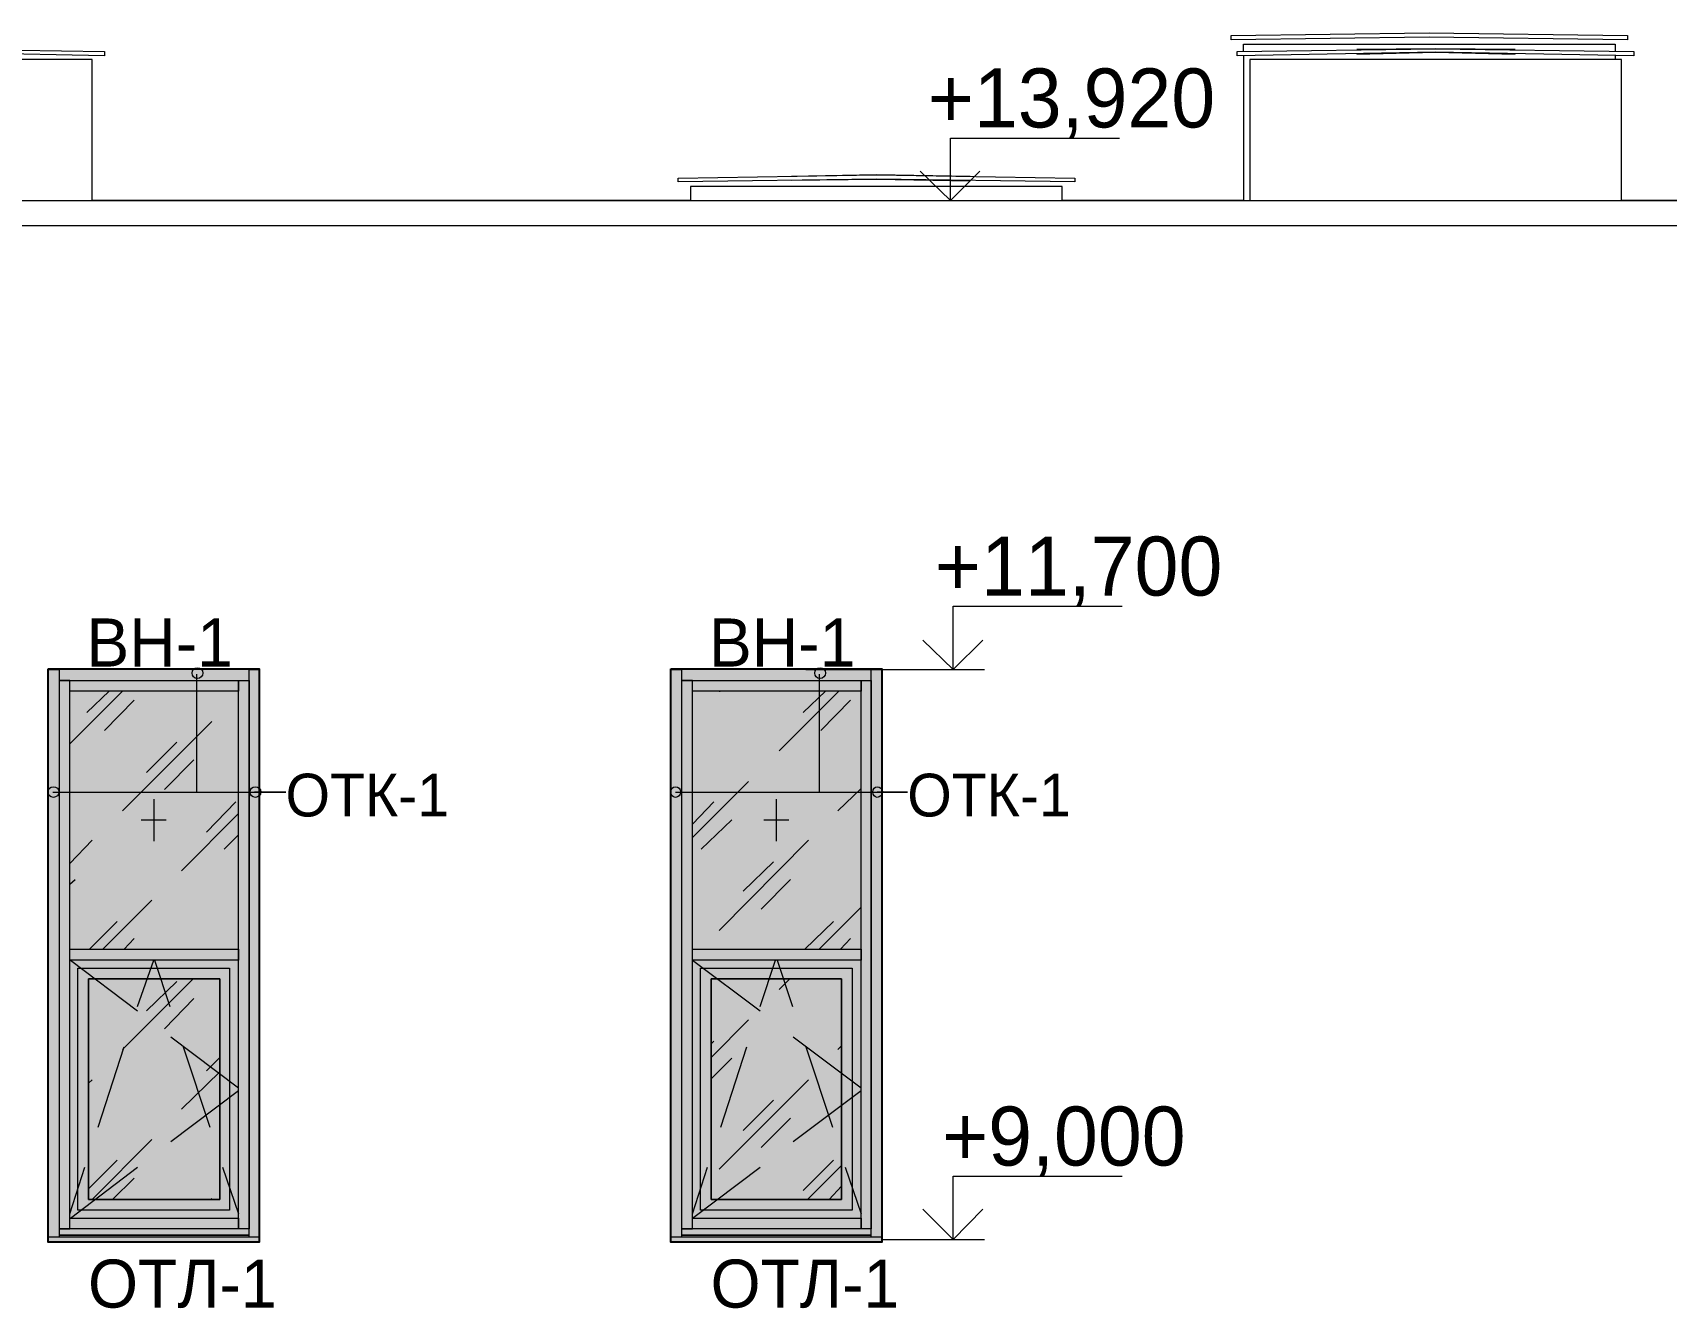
# Model space of a CAD drawing. Header units: millimetres. Extents: x 2294 to 908349, y -83289 to 219220.
# Drawn here: x 389132 to 397127, y 24401 to 30643 of the extents above; entities that cross this region are included whole.
import ezdxf

# ---------------------------------------------------------------- set-up
doc = ezdxf.new("R2010")
doc.units = ezdxf.units.MM
doc.layers.add('PDF _Геометрия', color=7, linetype='Continuous')
doc.layers.add('PDF _Текст', color=7, linetype='Continuous')

msp = doc.modelspace()

# ---------------------------------------------------------------- hatches: boundary and pattern name
at = {"transparency": 33554551}
h = msp.add_hatch(color=3, dxfattribs=at)
h.dxf.hatch_style = 1
h.paths.add_polyline_path([(389208.4018442689, 27530.07419718558), (390240.0933374579, 27530.07419718558), (390240.0933374579, 24723.52360963949), (389208.4018442689, 24723.52360963949)])
h = msp.add_hatch(color=3, dxfattribs=at)
h.dxf.hatch_style = 1
h.paths.add_polyline_path([(392255.3890084906, 27530.07419718558), (393287.0805016796, 27530.07419718558), (393287.0805016796, 24723.52360963949), (392255.3890084906, 24723.52360963949)])

# ---------------------------------------------------------------- linework, layer by layer
for points in [[(389208.4018442689, 27530.07419718558), (390240.0933374579, 27530.07419718558), (390240.0933374579, 24723.52360963949), (389208.4018442689, 24723.52360963949)], [(392255.3890084906, 27530.07419718558), (393287.0805016796, 27530.07419718558), (393287.0805016796, 24723.52360963949), (392255.3890084906, 24723.52360963949)]]:
    msp.add_lwpolyline(points, close=True)
at = {"layer": 'PDF _Геометрия', "lineweight": 9}
for points in [[(396937.3448951973, 30607.66238043958), (395966.855439693, 30620.77710282838), (394996.3659841905, 30607.66238043958), (394996.3659841905, 30629.5202510556), (395966.855439693, 30642.63497339597), (396937.3448951973, 30629.5202510556)], [(389483.8110139968, 30528.97404620459), (388849.9327660019, 30542.08876859245), (388211.6829439888, 30528.97404620459), (388211.6829439888, 30550.83191681968), (388849.9327660019, 30559.57506504783), (389483.8110139968, 30550.83191681968)], [(389208.4018442689, 27525.70262311806), (389208.4018442689, 27447.01428888307), (389208.4018442689, 26131.17047754896), (389208.4018442689, 24815.32666626235), (389208.4018442689, 24736.63833202736)], [(390240.0933374579, 24736.63833202736), (390240.0933374579, 24815.32666626235), (390240.0933374579, 26131.17047754896), (390240.0933374579, 27447.01428888307), (390240.0933374579, 27525.70262311806)], [(392255.3890084906, 27525.70262311806), (392255.3890084906, 27447.01428888307), (392255.3890084906, 26131.17047754896), (392255.3890084906, 24815.32666626235), (392255.3890084906, 24736.63833202736)], [(393287.0805017746, 24736.63833202736), (393287.0805017746, 24815.32666626235), (393287.0805017746, 26131.17047754896), (393287.0805017746, 27447.01428888307), (393287.0805017746, 27525.70262311806)], [(390139.5471326543, 27420.78484410641), (389313.3196231856, 27420.78484410641), (389313.3196231856, 27473.24373361224), (390139.5471326543, 27473.24373361224)], [(393186.5342968761, 27420.78484410641), (392360.3067874091, 27420.78484410641), (392360.3067874091, 27473.24373361224), (393186.5342968761, 27473.24373361224)], [(390139.5471326543, 26104.9410328198), (389313.3196231856, 26104.9410328198), (389313.3196231856, 26157.39992232563), (390139.5471326543, 26157.39992232563)], [(393186.5342968761, 26104.9410328198), (392360.3067874091, 26104.9410328198), (392360.3067874091, 26157.39992232563), (393186.5342968761, 26157.39992232563)], [(389352.6637903026, 26065.59686570277), (390095.8313913292, 26065.59686570277), (390095.8313913292, 24880.90027810948), (389352.6637903026, 24880.90027810948)], [(390095.8313913292, 26065.59686570277), (390095.8313913292, 24880.90027810948), (389352.6637903026, 24880.90027810948), (389352.6637903026, 26065.59686570277)], [(392399.6509545262, 26065.59686570277), (393142.8185557409, 26065.59686570277), (393142.8185557409, 24880.90027810948), (392399.6509545262, 24880.90027810948)], [(393142.8185557409, 26065.59686570277), (393142.8185557409, 24880.90027810948), (392399.6509545262, 24880.90027810948), (392399.6509545262, 26065.59686570277)], [(390047.744075984, 26013.13797619694), (389405.1226798559, 26013.13797619694), (389405.1226798559, 24933.3591676153), (390047.744075984, 24933.3591676153)], [(389405.1226798559, 24933.3591676153), (389405.1226798559, 26013.13797619694), (390047.744075984, 26013.13797619694), (390047.744075984, 24933.3591676153)], [(393090.3596662825, 26013.13797619694), (392452.1098440795, 26013.13797619694), (392452.1098440795, 24933.3591676153), (393090.3596662825, 24933.3591676153)], [(392452.1098440795, 24933.3591676153), (392452.1098440795, 26013.13797619694), (393090.3596662825, 26013.13797619694), (393090.3596662825, 24933.3591676153)], [(390240.0933374579, 24723.52360963949), (389208.4018442689, 24723.52360963949), (389208.4018442689, 24749.75305441523), (390240.0933374579, 24749.75305441523)], [(393287.0805017746, 24723.52360963949), (392255.3890084906, 24723.52360963949), (392255.3890084906, 24749.75305441523), (393287.0805017746, 24749.75305441523)]]:
    msp.add_lwpolyline(points, close=True, dxfattribs=at)
for points in [[(395612.757935636, 30537.71719443181), (395997.4564585837, 30546.46034265903), (395026.9670030794, 30528.97404620459), (395026.9670030794, 30550.83191681968), (395997.4564585837, 30563.94663916097), (395612.757935636, 30559.57506504783)], [(395057.5680219701, 30550.83191681968), (395057.5680219701, 30585.80450977699), (396766.853504291, 30585.80450977699), (396876.1428575108, 30585.80450977699), (396876.1428575108, 30550.83191681968)], [(396386.5265555514, 30559.57506504783), (395997.4564585837, 30563.94663916097), (396967.9459140862, 30550.83191681968), (396967.9459140862, 30528.97404620459), (395997.4564585837, 30546.46034265903), (396386.5265555514, 30537.71719443181)], [(395057.5680219701, 30528.97404620459), (395057.5680219701, 29820.77903813624), (394170.1384747217, 29820.77903813624), (394170.1384747217, 29890.72422409651), (394060.849121785, 29890.72422409651), (392351.563639276, 29890.72422409651), (392351.563639276, 29820.77903813624), (389422.6089762154, 29820.77903813624), (389422.6089762154, 30511.48774970265), (389313.3196231856, 30511.48774970265), (388272.8849816753, 30511.48774970265), (388272.8849816753, 29820.77903813624)], [(398257.5602806436, 29934.43996532762), (398257.5602806436, 29820.77903813624), (396906.7438764016, 29820.77903813624), (396906.7438764016, 30511.48774970265), (396797.4545232749, 30511.48774970265), (395088.1690407658, 30511.48774970265), (395088.1690407658, 29820.77903813624)], [(396876.1428575108, 30533.34562031773), (396876.1428575108, 30511.48774970265)], [(393287.0805017746, 29820.77903813624), (393418.2277255638, 29820.77903813624), (393623.691709284, 29820.77903813624), (393623.691709284, 30126.78922680148), (394449.9192187528, 30126.78922680148)], [(392845.5515151604, 29921.32524298632), (393260.8510570938, 29925.6968171004), (392290.3616015895, 29912.5820947116), (392290.3616015895, 29930.06839121354), (393260.8510570938, 29947.55468771548), (392845.5515151604, 29938.81153948826)], [(393719.8663400675, 29938.81153948826), (393260.8510570938, 29947.55468771548), (394231.3405125963, 29930.06839121354), (394231.3405125963, 29912.5820947116), (393260.8510570938, 29925.6968171004), (393719.8663400675, 29916.95366882568)], [(320356.1093930847, 29230.61653141992), (320356.1093930847, 29715.86125917116), (320334.2515223271, 29715.86125917116), (320334.2515223271, 29230.61653141992), (320334.2515223271, 29698.37496266922), (320273.0494847356, 29698.37496266922), (320273.0494847356, 29820.77903813624), (399730.7807603537, 29820.77903813624), (399761.3817792444, 29816.40746397467), (400382.145304898, 29777.06329690421)], [(347695.9339637815, 29698.37496266922), (399730.7807603537, 29698.37496266922), (399730.7807603537, 29820.77903813624)], [(393466.315040814, 29820.77903813624), (393776.6968035458, 29820.77903813624)], [(392915.4967012631, 27525.70262311806), (393322.0530947784, 27525.70262311806), (393636.8064317203, 27525.70262311806), (393636.8064317203, 27836.08438589831), (394463.0339410941, 27836.08438589831)], [(390192.0060221127, 24749.75305441523), (390192.0060221127, 24815.32666626235), (390192.0060221127, 26131.17047754896), (390192.0060221127, 24789.09722153319), (390139.5471326543, 24789.09722153319), (389313.3196231856, 24789.09722153319), (389313.3196231856, 24841.55611099151), (390139.5471326543, 24841.55611099151), (390139.5471326543, 24789.09722153319), (390139.5471326543, 26131.17047754896), (390139.5471326543, 27473.24373361224), (390192.0060221127, 27473.24373361224), (390192.0060221127, 26131.17047754896), (390192.0060221127, 27447.01428888307), (390192.0060221127, 27525.70262311806), (390240.0933374579, 27525.70262311806), (389208.4018442689, 27525.70262311806), (389260.8607337272, 27525.70262311806), (389260.8607337272, 27473.24373361224), (389287.090178503, 27473.24373361224), (390165.7765773369, 27473.24373361224), (390192.0060221127, 27473.24373361224), (390192.0060221127, 27525.70262311806), (390165.7765773369, 27525.70262311806), (389287.090178503, 27525.70262311806), (389260.8607337272, 27525.70262311806), (389260.8607337272, 27447.01428888307), (389260.8607337272, 26131.17047754896), (389260.8607337272, 24789.09722153319), (389313.3196231856, 24789.09722153319), (389313.3196231856, 26131.17047754896), (389313.3196231856, 27473.24373361224), (389260.8607337272, 27473.24373361224), (389260.8607337272, 26131.17047754896), (389260.8607337272, 24815.32666626235), (389260.8607337272, 24749.75305441523)], [(389934.0831487442, 27503.84475245548), (389934.0831487442, 26926.79696808045), (390371.2405611521, 26926.79696808045), (390218.2354668903, 26926.79696808045)], [(393234.6216123162, 24749.75305441523), (393234.6216123162, 24815.32666626235), (393234.6216123162, 26131.17047754896), (393234.6216123162, 24789.09722153319), (393186.5342968761, 24789.09722153319), (392360.3067874091, 24789.09722153319), (392360.3067874091, 24841.55611099151), (393186.5342968761, 24841.55611099151), (393186.5342968761, 24789.09722153319), (393186.5342968761, 26131.17047754896), (393186.5342968761, 27473.24373361224), (393234.6216123162, 27473.24373361224), (393234.6216123162, 26131.17047754896), (393234.6216123162, 27447.01428888307), (393234.6216123162, 27525.70262311806), (393287.0805017746, 27525.70262311806), (392255.3890084906, 27525.70262311806), (392307.8478979489, 27525.70262311806), (392307.8478979489, 27473.24373361224), (392334.0773427265, 27473.24373361224), (393212.7637416536, 27473.24373361224), (393234.6216123162, 27473.24373361224), (393234.6216123162, 27525.70262311806), (393212.7637416536, 27525.70262311806), (392334.0773427265, 27525.70262311806), (392307.8478979489, 27525.70262311806), (392307.8478979489, 27447.01428888307), (392307.8478979489, 26131.17047754896), (392307.8478979489, 24789.09722153319), (392360.3067874091, 24789.09722153319), (392360.3067874091, 26131.17047754896), (392360.3067874091, 27473.24373361224), (392307.8478979489, 27473.24373361224), (392307.8478979489, 26131.17047754896), (392307.8478979489, 24815.32666626235), (392307.8478979489, 24749.75305441523)], [(392981.0703130628, 27503.84475245548), (392981.0703130628, 26926.79696808045), (393413.8561513557, 26926.79696808045), (393265.222631112, 26926.79696808045)], [(393479.4297632484, 27525.70262311806), (393789.8115259821, 27525.70262311806)], [(389313.3196231856, 27162.86197078542), (389571.242496459, 27420.78484410641)], [(389396.3795314396, 27315.86706514226), (389505.6688845644, 27420.78484410641)], [(389483.8110139968, 27228.43558263255), (389628.0729601255, 27377.06910287531)], [(392491.4540111965, 27420.78484410641), (392495.8255853096, 27420.78484410641)], [(392784.3494774739, 27127.88937782904), (393077.2449438462, 27420.78484410641)], [(392902.3819788268, 27315.86706514226), (393011.6713320466, 27420.78484410641)], [(392989.813461289, 27228.43558263255), (393134.0754074177, 27377.06910287531)], [(389571.242496459, 26834.99391150416), (390008.3999088651, 27272.15132391115)], [(389689.274997812, 27022.97159881738), (389837.9085180557, 27171.60511906014)], [(389776.7064802742, 26939.91169046832), (389920.9684263098, 27084.17363655043)], [(392360.3067874091, 26703.84668776335), (392635.7159572321, 26979.25585758628)], [(393072.8733697331, 26834.99391150416), (393186.5342968761, 26944.28326462989)], [(389230.2597148365, 26926.79696808045), (390371.2405611521, 26926.79696808045)], [(389724.2475907209, 26891.82437512407), (389724.2475907209, 26686.3603913089)], [(389982.1704641844, 26730.07613254001), (390126.4324102181, 26878.70965273527)], [(392277.2468791532, 26926.79696808045), (393413.8561513557, 26926.79696808045)], [(392360.3067874091, 26769.42029965704), (392465.2245664208, 26878.70965273527)], [(392771.2347551326, 26891.82437512407), (392771.2347551326, 26686.3603913089)], [(389663.0455530344, 26791.27817027306), (389785.4496285955, 26791.27817027306)], [(389859.7663886233, 26542.09844522679), (390139.5471326543, 26821.8791891163)], [(392404.0225287343, 26647.01622419094), (392552.6560489761, 26791.27817027306)], [(392710.032717448, 26791.27817027306), (392832.4367928191, 26791.27817027306)], [(390069.6019465516, 26647.01622419094), (390139.5471326543, 26716.96141015121)], [(389313.3196231856, 26577.07103818317), (389422.6089762154, 26690.73196542205)], [(392491.4540111965, 26249.20297890191), (392928.6114236026, 26690.73196542205)], [(392609.4865125495, 26441.55224032828), (392758.1200327913, 26585.81418645789)], [(389313.3196231856, 26476.52483337966), (389339.5490679613, 26498.38270394818)], [(392696.9179951067, 26354.12075786607), (392841.1799411403, 26498.38270394818)], [(389475.0678656755, 26157.39992232563), (389715.5044425877, 26397.83649914467)], [(392981.0703130628, 26157.39992232563), (393186.5342968761, 26362.86390614079)], [(389409.4942538759, 26157.39992232563), (389545.0130516833, 26292.91872018052)], [(392911.1251270531, 26157.39992232563), (393051.0154991637, 26292.91872018052)], [(389579.9856446872, 26157.39992232563), (389628.0729601255, 26209.85881178395)], [(393085.9880920744, 26157.39992232563), (393134.0754074177, 26209.85881178395)], [(389317.6911972037, 26104.9410328198), (389645.5592564868, 25855.76130777353)], [(389645.5592564868, 25877.61917838955), (389724.2475907209, 26104.9410328198)], [(389728.619164929, 26104.9410328198), (389802.9359249568, 25877.61917838955)], [(392360.3067874091, 26104.9410328198), (392692.5464208985, 25855.76130777353)], [(392692.5464208985, 25877.61917838955), (392766.8631810194, 26104.9410328198)], [(392775.6063293407, 26104.9410328198), (392849.9230893685, 25877.61917838955)], [(389571.242496459, 25667.78362041281), (389916.5968522897, 26013.13797619694)], [(389689.274997812, 25855.76130777353), (389837.9085180557, 26000.02325385564)], [(392784.3494774739, 25960.67908673768), (392836.8083670272, 26013.13797619694)], [(389776.7064802742, 25768.32982531132), (389920.9684263098, 25916.96334545908)], [(392452.1098440795, 25628.43945329578), (392635.7159572321, 25812.04556649493)], [(389453.2099951061, 25287.45667162572), (389579.9856446872, 25680.89834280161)], [(389807.3074991649, 25728.98565819336), (390139.5471326543, 25479.80593309959)], [(389868.5095368496, 25680.89834280161), (389999.6567605438, 25287.45667162572)], [(392452.1098440795, 25694.01306514291), (392465.2245664208, 25707.12778753077)], [(392500.1971595178, 25287.45667162572), (392626.9728090989, 25680.89834280161)], [(392854.2946635766, 25728.98565819336), (393186.5342968761, 25479.80593309959)], [(392915.4967012631, 25680.89834280161), (393046.6439249555, 25287.45667162572)], [(393072.8733697331, 25667.78362041281), (393090.3596662825, 25685.26991691475)], [(389982.1704641844, 25562.86584144866), (390047.744075984, 25628.43945329578)], [(392452.1098440795, 25523.52167433163), (392552.6560489761, 25624.0678792292)], [(389405.1226798559, 25501.66380371561), (389422.6089762154, 25519.15010021755)], [(389859.7663886233, 25374.88815413543), (390047.744075984, 25558.49426733551)], [(392491.4540111965, 25081.99268781056), (392928.6114236026, 25519.15010021755)], [(389807.3074991649, 25217.51148566545), (390139.5471326543, 25466.69121075922)], [(392854.2946635766, 25217.51148566545), (393186.5342968761, 25466.69121075922)], [(392609.4865125495, 25269.97037517128), (392758.1200327913, 25418.60389536654)], [(392696.9179951067, 25186.91046682221), (392841.1799411403, 25331.17241290433)], [(389422.6089762154, 24933.3591676153), (389715.5044425877, 25226.25463394017)], [(389405.1226798559, 24985.81805707363), (389545.0130516833, 25125.70842908917)], [(392902.3819788268, 24977.07490884641), (393051.0154991637, 25125.70842908917)], [(389313.3196231856, 24863.41398165503), (389387.6363833065, 25090.73583608528)], [(389317.6911972037, 24841.55611099151), (389645.5592564868, 25090.73583608528)], [(389523.1551811139, 24933.3591676153), (389628.0729601255, 25038.27694657946)], [(390060.8587984184, 25090.73583608528), (390139.5471326543, 24863.41398165503)], [(392360.3067874091, 24841.55611099151), (392692.5464208985, 25090.73583608528)], [(392360.3067874091, 24863.41398165503), (392434.623547625, 25090.73583608528)], [(392924.2398493944, 24933.3591676153), (393090.3596662825, 25099.47898436)], [(393107.845962642, 25090.73583608528), (393186.5342968761, 24863.41398165503)], [(393287.0805017746, 24736.63833202736), (393396.3698548062, 24736.63833202736), (393636.8064317203, 24736.63833202736), (393636.8064317203, 25047.02009485418), (394463.0339410941, 25047.02009485418)], [(393029.1576284061, 24933.3591676153), (393090.3596662825, 24998.93277946243)], [(390004.028334752, 24933.3591676153), (390008.3999088651, 24937.73074172845)], [(390192.0060221127, 24789.09722153319), (389260.8607337272, 24789.09722153319)], [(393234.6216123162, 24789.09722153319), (392307.8478979489, 24789.09722153319)], [(389208.4018442689, 24749.75305441523), (389208.4018442689, 24749.75305441523)], [(389208.4018442689, 24723.52360963949), (389208.4018442689, 24727.89518380014)], [(390192.0060221127, 24758.49620268994), (389260.8607337272, 24758.49620268994), (390192.0060221127, 24758.49620268994)], [(390192.0060221127, 24758.49620268994), (389260.8607337272, 24758.49620268994)], [(390240.0933374579, 24749.75305441523), (390240.0933374579, 24749.75305441523)], [(390240.0933374579, 24727.89518380014), (390240.0933374579, 24723.52360963949)], [(392255.3890084906, 24749.75305441523), (392255.3890084906, 24749.75305441523)], [(392255.3890084906, 24723.52360963949), (392255.3890084906, 24727.89518380014)], [(393234.6216123162, 24758.49620268994), (392307.8478979489, 24758.49620268994), (393234.6216123162, 24758.49620268994)], [(393234.6216123162, 24758.49620268994), (392307.8478979489, 24758.49620268994)], [(393287.0805017746, 24749.75305441523), (393287.0805017746, 24749.75305441523)], [(393287.0805017746, 24727.89518380014), (393287.0805017746, 24723.52360963949)], [(393479.4297632484, 24736.63833202736), (393789.8115259821, 24736.63833202736)]]:
    msp.add_lwpolyline(points, dxfattribs=at)
at = {"layer": 'PDF _Геометрия', "lineweight": 18}
for points in [[(393475.0581890403, 29965.04098421743), (393623.691709284, 29820.77903813624), (393767.9536554127, 29965.04098421743)], [(393488.1729113816, 27669.96456920018), (393636.8064317203, 27525.70262311806), (393781.068377754, 27669.96456920018)], [(393488.1729113816, 24885.27185227012), (393636.8064317203, 24736.63833202736), (393781.068377754, 24885.27185227012)]]:
    msp.add_lwpolyline(points, dxfattribs=at)
at = {"layer": 'PDF _Геометрия', "lineweight": 9}
for points in [[(389912.2252781766, 27508.21632656956), (389912.2252781766, 27525.70262311806), (389920.9684263098, 27534.44577134529), (389938.4547228573, 27534.44577134529)], [(389912.2252781766, 27508.21632656956), (389912.2252781766, 27525.70262311806), (389920.9684263098, 27534.44577134529), (389938.4547228573, 27534.44577134529)], [(389938.4547228573, 27481.98688183946), (389920.9684263098, 27481.98688183946), (389912.2252781766, 27495.10160422826), (389912.2252781766, 27508.21632656956)], [(389938.4547228573, 27481.98688183946), (389920.9684263098, 27481.98688183946), (389912.2252781766, 27495.10160422826), (389912.2252781766, 27508.21632656956)], [(389938.4547228573, 27534.44577134529), (389951.5694451986, 27534.44577134529), (389964.6841676349, 27525.70262311806), (389964.6841676349, 27508.21632656956)], [(389938.4547228573, 27534.44577134529), (389951.5694451986, 27534.44577134529), (389964.6841676349, 27525.70262311806), (389964.6841676349, 27508.21632656956)], [(389964.6841676349, 27508.21632656956), (389964.6841676349, 27495.10160422826), (389951.5694451986, 27481.98688183946), (389938.4547228573, 27481.98688183946)], [(389964.6841676349, 27508.21632656956), (389964.6841676349, 27495.10160422826), (389951.5694451986, 27481.98688183946), (389938.4547228573, 27481.98688183946)], [(392959.2124424933, 27508.21632656956), (392959.2124424933, 27525.70262311806), (392967.9555907215, 27534.44577134529), (392985.4418872709, 27534.44577134529)], [(392959.2124424933, 27508.21632656956), (392959.2124424933, 27525.70262311806), (392967.9555907215, 27534.44577134529), (392985.4418872709, 27534.44577134529)], [(392985.4418872709, 27481.98688183946), (392967.9555907215, 27481.98688183946), (392959.2124424933, 27495.10160422826), (392959.2124424933, 27508.21632656956)], [(392985.4418872709, 27481.98688183946), (392967.9555907215, 27481.98688183946), (392959.2124424933, 27495.10160422826), (392959.2124424933, 27508.21632656956)], [(392985.4418872709, 27534.44577134529), (392998.5566096103, 27534.44577134529), (393011.6713320466, 27525.70262311806), (393011.6713320466, 27508.21632656956)], [(392985.4418872709, 27534.44577134529), (392998.5566096103, 27534.44577134529), (393011.6713320466, 27525.70262311806), (393011.6713320466, 27508.21632656956)], [(393011.6713320466, 27508.21632656956), (393011.6713320466, 27495.10160422826), (392998.5566096103, 27481.98688183946), (392985.4418872709, 27481.98688183946)], [(393011.6713320466, 27508.21632656956), (393011.6713320466, 27495.10160422826), (392998.5566096103, 27481.98688183946), (392985.4418872709, 27481.98688183946)], [(389208.4018442689, 26926.79696808045), (389208.4018442689, 26944.28326462989), (389217.1449924021, 26953.02641285711), (389234.6312889496, 26953.02641285711)], [(389208.4018442689, 26926.79696808045), (389208.4018442689, 26944.28326462989), (389217.1449924021, 26953.02641285711), (389234.6312889496, 26953.02641285711)], [(389234.6312889496, 26953.02641285711), (389247.7460113859, 26953.02641285711), (389260.8607337272, 26944.28326462989), (389260.8607337272, 26926.79696808045)], [(389234.6312889496, 26953.02641285711), (389247.7460113859, 26953.02641285711), (389260.8607337272, 26944.28326462989), (389260.8607337272, 26926.79696808045)], [(390196.3775961327, 26926.79696808045), (390196.3775961327, 26944.28326462989), (390205.120744454, 26953.02641285711), (390222.6070409084, 26953.02641285711)], [(390196.3775961327, 26926.79696808045), (390196.3775961327, 26944.28326462989), (390205.120744454, 26953.02641285711), (390222.6070409084, 26953.02641285711)], [(390222.6070409084, 26953.02641285711), (390235.7217632497, 26953.02641285711), (390248.836485591, 26944.28326462989), (390248.836485591, 26926.79696808045)], [(390222.6070409084, 26953.02641285711), (390235.7217632497, 26953.02641285711), (390248.836485591, 26944.28326462989), (390248.836485591, 26926.79696808045)], [(392255.3890084906, 26926.79696808045), (392255.3890084906, 26944.28326462989), (392264.1321568138, 26953.02641285711), (392277.2468791532, 26953.02641285711)], [(392255.3890084906, 26926.79696808045), (392255.3890084906, 26944.28326462989), (392264.1321568138, 26953.02641285711), (392277.2468791532, 26953.02641285711)], [(392277.2468791532, 26953.02641285711), (392290.3616015895, 26953.02641285711), (392303.4763239308, 26944.28326462989), (392303.4763239308, 26926.79696808045)], [(392277.2468791532, 26953.02641285711), (392290.3616015895, 26953.02641285711), (392303.4763239308, 26944.28326462989), (392303.4763239308, 26926.79696808045)], [(393243.3647605444, 26926.79696808045), (393243.3647605444, 26944.28326462989), (393252.1079087707, 26953.02641285711), (393265.222631112, 26953.02641285711)], [(393243.3647605444, 26926.79696808045), (393243.3647605444, 26944.28326462989), (393252.1079087707, 26953.02641285711), (393265.222631112, 26953.02641285711)], [(393265.222631112, 26953.02641285711), (393278.3373534533, 26953.02641285711), (393291.4520757946, 26944.28326462989), (393291.4520757946, 26926.79696808045)], [(393265.222631112, 26953.02641285711), (393278.3373534533, 26953.02641285711), (393291.4520757946, 26944.28326462989), (393291.4520757946, 26926.79696808045)], [(389234.6312889496, 26900.56752335129), (389217.1449924021, 26900.56752335129), (389208.4018442689, 26913.68224573915), (389208.4018442689, 26926.79696808045)], [(389234.6312889496, 26900.56752335129), (389217.1449924021, 26900.56752335129), (389208.4018442689, 26913.68224573915), (389208.4018442689, 26926.79696808045)], [(389260.8607337272, 26926.79696808045), (389260.8607337272, 26913.68224573915), (389247.7460113859, 26900.56752335129), (389234.6312889496, 26900.56752335129)], [(389260.8607337272, 26926.79696808045), (389260.8607337272, 26913.68224573915), (389247.7460113859, 26900.56752335129), (389234.6312889496, 26900.56752335129)], [(390222.6070409084, 26900.56752335129), (390205.120744454, 26900.56752335129), (390196.3775961327, 26913.68224573915), (390196.3775961327, 26926.79696808045)], [(390222.6070409084, 26900.56752335129), (390205.120744454, 26900.56752335129), (390196.3775961327, 26913.68224573915), (390196.3775961327, 26926.79696808045)], [(390248.836485591, 26926.79696808045), (390248.836485591, 26913.68224573915), (390235.7217632497, 26900.56752335129), (390222.6070409084, 26900.56752335129)], [(390248.836485591, 26926.79696808045), (390248.836485591, 26913.68224573915), (390235.7217632497, 26900.56752335129), (390222.6070409084, 26900.56752335129)], [(392277.2468791532, 26900.56752335129), (392264.1321568138, 26900.56752335129), (392255.3890084906, 26913.68224573915), (392255.3890084906, 26926.79696808045)], [(392277.2468791532, 26900.56752335129), (392264.1321568138, 26900.56752335129), (392255.3890084906, 26913.68224573915), (392255.3890084906, 26926.79696808045)], [(392303.4763239308, 26926.79696808045), (392303.4763239308, 26913.68224573915), (392290.3616015895, 26900.56752335129), (392277.2468791532, 26900.56752335129)], [(392303.4763239308, 26926.79696808045), (392303.4763239308, 26913.68224573915), (392290.3616015895, 26900.56752335129), (392277.2468791532, 26900.56752335129)], [(393265.222631112, 26900.56752335129), (393252.1079087707, 26900.56752335129), (393243.3647605444, 26913.68224573915), (393243.3647605444, 26926.79696808045)], [(393265.222631112, 26900.56752335129), (393252.1079087707, 26900.56752335129), (393243.3647605444, 26913.68224573915), (393243.3647605444, 26926.79696808045)], [(393291.4520757946, 26926.79696808045), (393291.4520757946, 26913.68224573915), (393278.3373534533, 26900.56752335129), (393265.222631112, 26900.56752335129)], [(393291.4520757946, 26926.79696808045), (393291.4520757946, 26913.68224573915), (393278.3373534533, 26900.56752335129), (393265.222631112, 26900.56752335129)]]:
    msp.add_open_spline(points, degree=3, dxfattribs=at)

# ---------------------------------------------------------------- texts
at = {"layer": 'PDF _Текст', "attachment_point": 4, "style": ''}
for s, insert, char_height in [('+13,920', (393512.4976962379, 30296.35816517414), 288.7411754641523), ('+11,700', (393547.4680657147, 28005.70557528117), 288.7411754641523), ('ВН-1', (389394.5677004328, 27658.61665314937), 235.2868864584291), ('ВН-1', (392441.2143994404, 27658.61665314937), 235.2868864584291), ('ОТК-1', (390369.4067735246, 26910.48687489645), 209.3022178996853), ('ОТК-1', (393411.953436794, 26910.48687489645), 209.3022178996853), ('+9,000', (393582.4473290129, 25216.70298487821), 288.7411754641523), ('ОТЛ-1', (389402.7588780879, 24519.89702662115), 235.2868864584291), ('ОТЛ-1', (392449.4589397276, 24519.89702662115), 235.2868864584291)]:
    msp.add_mtext(s, dxfattribs=dict(at, insert=insert, char_height=char_height))

doc.saveas('drawing.dxf')
